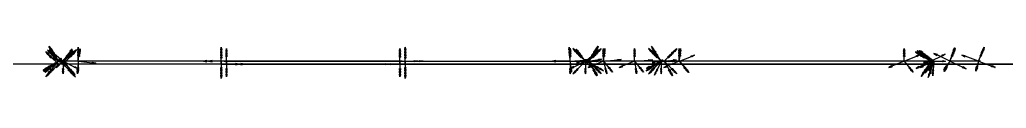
# Model space of a CAD drawing. Header units: millimetres. Extents: x -14319 to -773, y -1376 to 253.
# Drawn here: x -6660 to -5357, y -1240 to -1192 of the extents above; entities that cross this region are included whole.
import ezdxf

# ---------------------------------------------------------------- set-up
doc = ezdxf.new("R2010")
doc.units = ezdxf.units.MM
for name, color, linetype in [('AutoDetect_257_1', 1, 'Continuous'), ('AutoDetect_257_2', 1, 'Continuous'), ('AutoDetect_257_5', 1, 'Continuous'), ('AutoDetect_258_4', 1, 'Continuous'), ('AutoDetect_259_1', 1, 'Continuous'), ('AutoDetect_259_2', 1, 'Continuous'), ('AutoDetect_259_4', 1, 'Continuous'), ('AutoDetect_260_3', 1, 'Continuous'), ('AutoDetect_275_4', 1, 'Continuous'), ('AutoDetect_287_2', 1, 'Continuous'), ('AutoDetect_291_0', 1, 'Continuous'), ('AutoDetect_293_1', 1, 'Continuous'), ('AutoDetect_297_2', 1, 'Continuous'), ('AutoDetect_299_1', 1, 'Continuous'), ('AutoDetect_300_0', 1, 'Continuous'), ('AutoDetect_301_1', 1, 'Continuous'), ('AutoDetect_312_2', 1, 'Continuous'), ('AutoDetect_313_3', 1, 'Continuous'), ('AutoDetect_316_0', 1, 'Continuous'), ('AutoDetect_317_2', 1, 'Continuous'), ('AutoDetect_318_0', 1, 'Continuous'), ('AutoDetect_319_2', 1, 'Continuous'), ('AutoDetect_322_0', 1, 'Continuous'), ('AutoDetect_323_1', 1, 'Continuous'), ('AutoDetect_323_2', 1, 'Continuous'), ('AutoDetect_326_3', 1, 'Continuous'), ('AutoDetect_328_4', 1, 'Continuous')]:
    doc.layers.add(name, color=color, linetype=linetype)

# ---------------------------------------------------------------- blocks, each defined once
blk = doc.blocks.new('Kontrollpunkt')
at = {"color": 0}
for q in [(0, 6), (8, 0), (0, 0, 4)]:
    blk.add_line((0, 0), q, dxfattribs=at)
for points in [[(0.25, 8, -0.25), (-0.25, 8, -0.25), (-0.25, 8, 0.25), (0, 10, 0), (-0.25, 8, -0.25), (0.25, 8, 0.25), (0, 10, 0), (0.25, 8, -0.25), (0.25, 8, 0.25), (-0.25, 8, 0.25)], [(0.25, 6, -0.25), (-0.25, 6, -0.25), (-0.25, 6, 0.25), (0, 8, 0), (-0.25, 6, -0.25), (0.25, 6, 0.25), (0, 8, 0), (0.25, 6, -0.25), (0.25, 6, 0.25), (-0.25, 6, 0.25)], [(0.25, 0.25, 4), (-0.25, 0.25, 4), (-0.25, -0.25, 4), (0, 0, 6), (-0.25, 0.25, 4), (0.25, -0.25, 4), (0, 0, 6), (0.25, 0.25, 4), (0.25, -0.25, 4), (-0.25, -0.25, 4)], [(0.25, 0.25, 6), (-0.25, 0.25, 6), (-0.25, -0.25, 6), (0, 0, 8), (-0.25, 0.25, 6), (0.25, -0.25, 6), (0, 0, 8), (0.25, 0.25, 6), (0.25, -0.25, 6), (-0.25, -0.25, 6)], [(0.25, 0.25, 8), (-0.25, 0.25, 8), (-0.25, -0.25, 8), (0, 0, 10), (-0.25, 0.25, 8), (0.25, -0.25, 8), (0, 0, 10), (0.25, 0.25, 8), (0.25, -0.25, 8), (-0.25, -0.25, 8)], [(8, 0.25, -0.25), (8, 0.25, 0.25), (8, -0.25, 0.25), (10, 0, 0), (8, 0.25, 0.25), (8, -0.25, -0.25), (10, 0, 0), (8, 0.25, -0.25), (8, -0.25, -0.25), (8, -0.25, 0.25)]]:
    blk.add_polyline3d(points, dxfattribs=at)

msp = doc.modelspace()

# ---------------------------------------------------------------- linework, layer by layer
at = {"layer": 'AutoDetect_257_1', "color": 1}
msp.add_line((-5457.3, -1212.1, 2182.1), (-5809.3, -1212.1, 2182.1), dxfattribs=at)
at = {"layer": 'AutoDetect_257_2', "color": 1}
msp.add_line((-5813.3, -1212.1, 2182.1), (-5909.3, -1212.1, 2182.1), dxfattribs=at)
at = {"layer": 'AutoDetect_257_5', "color": 1}
msp.add_line((-6390.3, -1212.1, 2182.1), (-5913.3, -1212.1, 2182.1), dxfattribs=at)
at = {"layer": 'AutoDetect_258_4', "color": 1}
msp.add_line((-6390.3, -1216.1, 2182.1), (-5299.3, -1216.1, 2182.1), dxfattribs=at)
at = {"layer": 'AutoDetect_259_1', "color": 1}
msp.add_line((-5457.3, -1212.1, 2470.1), (-5809.3, -1212.1, 2470.1), dxfattribs=at)
at = {"layer": 'AutoDetect_259_2', "color": 1}
msp.add_line((-5813.3, -1212.1, 2470.1), (-5909.3, -1212.1, 2470.1), dxfattribs=at)
at = {"layer": 'AutoDetect_259_4', "color": 1}
msp.add_line((-6154.3, -1212.1, 2470.1), (-5913.3, -1212.1, 2470.1), dxfattribs=at)
at = {"layer": 'AutoDetect_260_3', "color": 1}
msp.add_line((-4732.3, -1216.1, 2470.1), (-6154.3, -1216.1, 2470.1), dxfattribs=at)
at = {"layer": 'AutoDetect_275_4', "color": 1}
msp.add_line((-5453.3, -1212.1, 2400), (-5453.3, -1212.1, 2300.2), dxfattribs=at)
at = {"layer": 'AutoDetect_287_2', "color": 1}
msp.add_line((-5391.3, -1212.1, 2426.1), (-5431.8, -1212.1, 2426.1), dxfattribs=at)
at = {"layer": 'AutoDetect_291_0', "color": 1}
msp.add_line((-5391.3, -1212.1, 2274.1), (-5431.8, -1212.1, 2274.1), dxfattribs=at)
at = {"layer": 'AutoDetect_293_1', "color": 1}
msp.add_line((-5391.3, -1212.1, 2270.1), (-5431.8, -1212.1, 2270.1), dxfattribs=at)
at = {"layer": 'AutoDetect_297_2', "color": 1}
msp.add_line((-5457.3, -1212.1, 2300.1), (-5457.3, -1212.1, 2190.1), dxfattribs=at)
at = {"layer": 'AutoDetect_299_1', "color": 1}
msp.add_line((-5457.3, -1212.1, 2400.1), (-5457.3, -1212.1, 2454.1), dxfattribs=at)
at = {"layer": 'AutoDetect_300_0', "color": 1}
msp.add_line((-5809.3, -1212.1, 2451.1), (-5809.3, -1212.1, 2191.6), dxfattribs=at)
at = {"layer": 'AutoDetect_301_1', "color": 1}
msp.add_line((-5813.3, -1212.1, 2451.1), (-5813.3, -1212.1, 2191.6), dxfattribs=at)
at = {"layer": 'AutoDetect_312_2', "color": 1}
msp.add_line((-5909.3, -1212.1, 2451.1), (-5909.3, -1212.1, 2191.6), dxfattribs=at)
at = {"layer": 'AutoDetect_313_3', "color": 1}
msp.add_line((-5913.3, -1212.1, 2451.1), (-5913.3, -1212.1, 2191.6), dxfattribs=at)
at = {"layer": 'AutoDetect_316_0', "color": 1}
msp.add_line((-6155.3, -1212.1, 2470.1), (-6603.3, -1212.1, 2470.1), dxfattribs=at)
at = {"layer": 'AutoDetect_317_2', "color": 1}
msp.add_line((-6155.3, -1216.1, 2470.1), (-7597.3, -1216.1, 2470.1), dxfattribs=at)
at = {"layer": 'AutoDetect_318_0', "color": 1}
msp.add_line((-6391.3, -1212.1, 2182.1), (-6603.3, -1212.1, 2182.1), dxfattribs=at)
at = {"layer": 'AutoDetect_319_2', "color": 1}
msp.add_line((-6391.3, -1216.1, 2182.1), (-9351.3, -1216.1, 2182.1), dxfattribs=at)
at = {"layer": 'AutoDetect_322_0', "color": 1}
msp.add_line((-6603.3, -1212.1, 2451.6), (-6603.3, -1212.1, 2200.6), dxfattribs=at)
at = {"layer": 'AutoDetect_323_1', "color": 1}
msp.add_line((-6609.3, -1212.1, 2451.6), (-6609.3, -1212.1, 2272.1), dxfattribs=at)
at = {"layer": 'AutoDetect_323_2', "color": 1}
msp.add_line((-6609.3, -1212.1, 2200.6), (-6609.3, -1212.1, 2272.1), dxfattribs=at)
at = {"layer": 'AutoDetect_326_3', "color": 1}
msp.add_line((-6603.3, -1216.1, 2451.6), (-6603.3, -1216.1, 2200.6), dxfattribs=at)
at = {"layer": 'AutoDetect_328_4', "color": 1}
msp.add_line((-6609.3, -1216.1, 2451.6), (-6609.3, -1216.1, 2200.6), dxfattribs=at)

# ---------------------------------------------------------------- block references
at = {"layer": 'AutoDetect_257_1', "color": 3, "extrusion": (0.575779, 0.578134, 0.578134), "xscale": 2.362426629514812, "yscale": 2.362426629514812, "zscale": 2.362426629514812, "rotation": 65.08659499089994}
msp.add_blockref('Kontrollpunkt', (3260.9, 4646.9, -2784.1), dxfattribs=at)
at = {"layer": 'AutoDetect_257_1', "color": 3, "extrusion": (-3.31735e-13, 0.707107, 0.707107), "xscale": 2.362426629514812, "yscale": 2.362426629514812, "zscale": 2.362426629514812, "rotation": 29.93241735875352}
msp.add_blockref('Kontrollpunkt', (5789.3, 2400, 685.9), dxfattribs=at)
at = {"layer": 'AutoDetect_257_1', "color": 3, "extrusion": (-3.31707e-13, 0.707107, 0.707107), "xscale": 2.362426629514812, "yscale": 2.362426629514812, "zscale": 2.362426629514812, "rotation": 29.93241735875346}
msp.add_blockref('Kontrollpunkt', (5492.3, 2400, 685.9), dxfattribs=at)
at = {"layer": 'AutoDetect_257_1', "color": 3, "extrusion": (-0.575779, 0.578134, 0.578134), "xscale": 2.362426629514812, "yscale": 2.362426629514812, "zscale": 2.362426629514812, "rotation": 330.067582641172}
msp.add_blockref('Kontrollpunkt', (4722.1, 50.5, 3703), dxfattribs=at)
at = {"layer": 'AutoDetect_257_2', "color": 3, "extrusion": (0.575779, 0.578134, 0.578134), "xscale": 2.362426629514812, "yscale": 2.362426629514812, "zscale": 2.362426629514812, "rotation": 65.08659499090007}
msp.add_blockref('Kontrollpunkt', (3331.7, 4687.7, -2841.6), dxfattribs=at)
at = {"layer": 'AutoDetect_257_2', "color": 3, "extrusion": (-3.31707e-13, 0.707107, 0.707107), "xscale": 2.362426629514812, "yscale": 2.362426629514812, "zscale": 2.362426629514812, "rotation": 29.93241735875369}
for p in [(5889.3, 2400, 685.9), (5848.3, 2400, 685.9)]:
    msp.add_blockref('Kontrollpunkt', p, dxfattribs=at)
at = {"layer": 'AutoDetect_257_2', "color": 3, "extrusion": (-0.575779, 0.578134, 0.578134), "xscale": 2.362426629514812, "yscale": 2.362426629514812, "zscale": 2.362426629514812, "rotation": 330.0675826411717}
msp.add_blockref('Kontrollpunkt', (4974.3, -94.7, 3908), dxfattribs=at)
at = {"layer": 'AutoDetect_257_5', "color": 3, "extrusion": (-3.31743e-13, 0.707107, 0.707107), "xscale": 2.362426629514812, "yscale": 2.362426629514812, "zscale": 2.362426629514812}
for p in [(6387.3, 2400, 685.9), (5933.3, 2400, 685.9)]:
    msp.add_blockref('Kontrollpunkt', p, dxfattribs=at)
at = {"layer": 'AutoDetect_257_5', "color": 3, "extrusion": (-0.575779, 0.578134, 0.578134), "xscale": 2.362426629514812, "yscale": 2.362426629514812, "zscale": 2.362426629514812, "rotation": 330.0675826411717}
msp.add_blockref('Kontrollpunkt', (5045.2, -135.5, 3965.5), dxfattribs=at)
at = {"layer": 'AutoDetect_258_4', "color": 3, "extrusion": (4.03698e-13, -0.707107, 0.707107), "xscale": 2.362426629514812, "yscale": 2.362426629514812, "zscale": 2.362426629514812}
msp.add_blockref('Kontrollpunkt', (-6387.3, 683.1, 2402.8), dxfattribs=at)
at = {"layer": 'AutoDetect_259_1', "color": 3, "extrusion": (0.575779, 0.578134, -0.578134), "xscale": 2.362426629514812, "yscale": 2.362426629514812, "zscale": 2.362426629514812, "rotation": 114.9134050090992}
msp.add_blockref('Kontrollpunkt', (3260.9, -851.1, -5473.6), dxfattribs=at)
at = {"layer": 'AutoDetect_259_1', "color": 3, "extrusion": (0.060242, 0.705823, -0.705823), "xscale": 2.362426629514812, "yscale": 2.362426629514812, "zscale": 2.362426629514812, "rotation": 144.5889319765324}
msp.add_blockref('Kontrollpunkt', (5665.2, 549.9, -2947.7), dxfattribs=at)
at = {"layer": 'AutoDetect_259_1', "color": 3, "extrusion": (-3.97321e-13, 0.707107, -0.707107), "xscale": 2.362426629514812, "yscale": 2.362426629514812, "zscale": 2.362426629514812, "rotation": 150.0675826412547}
msp.add_blockref('Kontrollpunkt', (5492.3, 889.5, -2603.7), dxfattribs=at)
at = {"layer": 'AutoDetect_259_1', "color": 3, "extrusion": (-0.575779, 0.578134, -0.578134), "xscale": 2.362426629514812, "yscale": 2.362426629514812, "zscale": 2.362426629514812, "rotation": 209.9324173588363}
msp.add_blockref('Kontrollpunkt', (4722.1, 3745.3, 1013.4), dxfattribs=at)
at = {"layer": 'AutoDetect_259_2', "color": 3, "extrusion": (0.487569, 0.617364, -0.617364), "xscale": 2.362426629514812, "yscale": 2.362426629514812, "zscale": 2.362426629514812, "rotation": 119.6294391508856}
msp.add_blockref('Kontrollpunkt', (3886.2, -905.2, -5154.4), dxfattribs=at)
at = {"layer": 'AutoDetect_259_2', "color": 3, "extrusion": (0.060493, 0.705812, -0.705812), "xscale": 2.362426629514813, "yscale": 2.362426629514813, "zscale": 2.362426629514813, "rotation": 166.1089774324103}
msp.add_blockref('Kontrollpunkt', (5764.3, 542.5, -2955.1), dxfattribs=at)
at = {"layer": 'AutoDetect_259_2', "color": 3, "extrusion": (-3.97314e-13, 0.707107, -0.707107), "xscale": 2.362426629514812, "yscale": 2.362426629514812, "zscale": 2.362426629514812, "rotation": 173.6403404039552}
msp.add_blockref('Kontrollpunkt', (5848.3, 889.5, -2603.7), dxfattribs=at)
at = {"layer": 'AutoDetect_259_2', "color": 3, "extrusion": (-0.480159, 0.620261, -0.620261), "xscale": 2.362426629514812, "yscale": 2.362426629514812, "zscale": 2.362426629514812, "rotation": 231.296813694988}
msp.add_blockref('Kontrollpunkt', (5338.8, 3550.2, 507.4), dxfattribs=at)
at = {"layer": 'AutoDetect_259_4', "color": 3, "extrusion": (-4.35816e-13, 0.79071, -0.612191), "xscale": 2.362426629514812, "yscale": 2.362426629514812, "zscale": 2.362426629514812, "rotation": 180}
msp.add_blockref('Kontrollpunkt', (6151.3, 1211.1, -2470.5), dxfattribs=at)
at = {"layer": 'AutoDetect_259_4', "color": 3, "extrusion": (-0.061484, 0.789214, -0.611032), "xscale": 2.362426629514812, "yscale": 2.362426629514812, "zscale": 2.362426629514812, "rotation": 179.207026136636}
msp.add_blockref('Kontrollpunkt', (6009.5, 1498.5, -2101.1), dxfattribs=at)
at = {"layer": 'AutoDetect_259_4', "color": 3, "extrusion": (-0.516907, 0.685901, -0.512198), "xscale": 2.362426629514812, "yscale": 2.362426629514812, "zscale": 2.362426629514812, "rotation": 174.5775665210417}
msp.add_blockref('Kontrollpunkt', (5451.9, 3448.5, 960.1), dxfattribs=at)
at = {"layer": 'AutoDetect_260_3', "color": 3, "extrusion": (3.77868e-13, -0.79071, -0.612191), "xscale": 2.362426629514812, "yscale": 2.362426629514812, "zscale": 2.362426629514812, "rotation": 180}
msp.add_blockref('Kontrollpunkt', (-6151.3, 2697.6, -550.6), dxfattribs=at)
at = {"layer": 'AutoDetect_275_4', "color": 3, "extrusion": (-0.819628, 0.568069, -0.074216), "xscale": 2.362426629514812, "yscale": 2.362426629514812, "zscale": 2.362426629514812, "rotation": 304.5796264726833}
msp.add_blockref('Kontrollpunkt', (4102.6, 2595.2, 3608.9), dxfattribs=at)
at = {"layer": 'AutoDetect_275_4', "color": 3, "extrusion": (-0.809288, 0.581169, -0.085417), "xscale": 2.362426629514812, "yscale": 2.362426629514812, "zscale": 2.362426629514812, "rotation": 305.7238731960887}
msp.add_blockref('Kontrollpunkt', (4165.4, 2674.3, 3506.9), dxfattribs=at)
at = {"layer": 'AutoDetect_275_4', "color": 3, "extrusion": (-0.657075, 0.466202, 0.592375), "xscale": 2.362426629514812, "yscale": 2.362426629514812, "zscale": 2.362426629514812, "rotation": 316.0849182394448}
msp.add_blockref('Kontrollpunkt', (4144.1, -366, 4380.7), dxfattribs=at)
at = {"layer": 'AutoDetect_275_4', "color": 3, "extrusion": (-0.690914, 0.414402, -0.592375), "xscale": 2.362426629514812, "yscale": 2.362426629514812, "zscale": 2.362426629514812, "rotation": 250.4398911307403}
msp.add_blockref('Kontrollpunkt', (3844.4, 4334.5, 1843.8), dxfattribs=at)
at = {"layer": 'AutoDetect_287_2', "color": 3, "extrusion": (0.29051, 0.719552, -0.630753), "xscale": 2.362426629514812, "yscale": 2.362426629514812, "zscale": 2.362426629514812, "rotation": 184.929688573078}
msp.add_blockref('Kontrollpunkt', (4583, -109, -3980.4), dxfattribs=at)
at = {"layer": 'AutoDetect_287_2', "color": 3, "extrusion": (0.325568, 0.792544, -0.515636), "xscale": 2.362426629514812, "yscale": 2.362426629514812, "zscale": 2.362426629514812, "rotation": 175.0317216630124}
msp.add_blockref('Kontrollpunkt', (4529.1, 443.7, -3967.8), dxfattribs=at)
at = {"layer": 'AutoDetect_291_0', "color": 3, "extrusion": (0.290683, 0.698426, 0.653992), "xscale": 2.362426629514813, "yscale": 2.362426629514813, "zscale": 2.362426629514813, "rotation": 355.1440186668402}
msp.add_blockref('Kontrollpunkt', (4549.1, 3817.1, -938.2), dxfattribs=at)
at = {"layer": 'AutoDetect_291_0', "color": 3, "extrusion": (0.325568, 0.775072, 0.541542), "xscale": 2.362426629514812, "yscale": 2.362426629514812, "zscale": 2.362426629514812, "rotation": 4.376734967624039}
msp.add_blockref('Kontrollpunkt', (4503.9, 3648.2, -1464.1), dxfattribs=at)
at = {"layer": 'AutoDetect_293_1', "color": 3, "extrusion": (0.265196, 0.757086, -0.59707), "xscale": 2.362426629514813, "yscale": 2.362426629514813, "zscale": 2.362426629514813, "rotation": 189.6712292605091}
msp.add_blockref('Kontrollpunkt', (4725.7, 65.9, -3713.5), dxfattribs=at)
at = {"layer": 'AutoDetect_293_1', "color": 3, "extrusion": (0.322537, 0.761538, -0.562165), "xscale": 2.362426629514812, "yscale": 2.362426629514812, "zscale": 2.362426629514812, "rotation": 175.3604534704818}
msp.add_blockref('Kontrollpunkt', (4494.4, 67.3, -3939), dxfattribs=at)
at = {"layer": 'AutoDetect_297_2', "color": 3, "extrusion": (-0.760892, 0.586205, 0.278223), "xscale": 2.362426629514812, "yscale": 2.362426629514812, "zscale": 2.362426629514812, "rotation": 288.9633801507315}
msp.add_blockref('Kontrollpunkt', (4290.7, 1106.6, 4051.2), dxfattribs=at)
at = {"layer": 'AutoDetect_297_2', "color": 3, "extrusion": (-0.85165, 0.52411, -5.20222e-14), "xscale": 2.362426629514812, "yscale": 2.362426629514812, "zscale": 2.362426629514812, "rotation": 269.9999999999969}
msp.add_blockref('Kontrollpunkt', (3892.5, 2297.1, 4012.4), dxfattribs=at)
at = {"layer": 'AutoDetect_297_2', "color": 3, "extrusion": (-0.851679, 0.524064, -5.20185e-14), "xscale": 2.362426629514812, "yscale": 2.362426629514812, "zscale": 2.362426629514812, "rotation": 269.9999999999964}
msp.add_blockref('Kontrollpunkt', (3892.3, 2210.1, 4012.7), dxfattribs=at)
at = {"layer": 'AutoDetect_299_1', "color": 3, "extrusion": (-0.851492, 0.524367, -5.31827e-14), "xscale": 2.362426629514812, "yscale": 2.362426629514812, "zscale": 2.362426629514812, "rotation": 269.9999999999969}
msp.add_blockref('Kontrollpunkt', (3893.7, 2403.1, 4011.3), dxfattribs=at)
at = {"layer": 'AutoDetect_299_1', "color": 3, "extrusion": (-0.851501, 0.524354, -5.31816e-14), "xscale": 2.362426629514812, "yscale": 2.362426629514812, "zscale": 2.362426629514812, "rotation": 269.9999999999964}
msp.add_blockref('Kontrollpunkt', (3893.6, 2434.1, 4011.3), dxfattribs=at)
at = {"layer": 'AutoDetect_299_1', "color": 3, "extrusion": (-0.847175, 0.521237, -0.102986), "xscale": 2.362426629514812, "yscale": 2.362426629514812, "zscale": 2.362426629514812, "rotation": 264.1247616524109}
msp.add_blockref('Kontrollpunkt', (3892.1, 2854.3, 3738.8), dxfattribs=at)
at = {"layer": 'AutoDetect_300_0', "color": 3, "extrusion": (0.70468, 0.70468, 0.082785), "xscale": 2.362426629514812, "yscale": 2.362426629514812, "zscale": 2.362426629514812, "rotation": 85.22077286655181}
msp.add_blockref('Kontrollpunkt', (3250.7, 2595.1, -4766.4), dxfattribs=at)
at = {"layer": 'AutoDetect_300_0', "color": 3, "extrusion": (0.707107, 0.707107, -6.40864e-14), "xscale": 2.362426629514812, "yscale": 2.362426629514812, "zscale": 2.362426629514812, "rotation": 89.97787541018495}
for p in [(3250.7, 2416.1, -4964.8), (3250.7, 2211.6, -4964.8)]:
    msp.add_blockref('Kontrollpunkt', p, dxfattribs=at)
at = {"layer": 'AutoDetect_300_0', "color": 3, "extrusion": (0.705229, 0.705229, -0.07282), "xscale": 2.362426629514812, "yscale": 2.362426629514812, "zscale": 2.362426629514812, "rotation": 94.16492421335073}
msp.add_blockref('Kontrollpunkt', (3250.7, 2083, -5130.1), dxfattribs=at)
at = {"layer": 'AutoDetect_301_1', "color": 3, "extrusion": (-0.547681, 0.836687, -8.07479e-14), "xscale": 2.362426629514812, "yscale": 2.362426629514812, "zscale": 2.362426629514812, "rotation": 264.6417943960801}
msp.add_blockref('Kontrollpunkt', (5527.7, 2416.1, 2169.7), dxfattribs=at)
at = {"layer": 'AutoDetect_301_1', "color": 3, "extrusion": (-0.70468, 0.70468, 0.082785), "xscale": 2.362426629514812, "yscale": 2.362426629514812, "zscale": 2.362426629514812, "rotation": 269.6536854032846}
msp.add_blockref('Kontrollpunkt', (4967.7, 1914.7, 3423.8), dxfattribs=at)
at = {"layer": 'AutoDetect_301_1', "color": 3, "extrusion": (-0.707107, 0.707107, -6.81261e-14), "xscale": 2.362426629514812, "yscale": 2.362426629514812, "zscale": 2.362426629514812, "rotation": 265.6688702988432}
msp.add_blockref('Kontrollpunkt', (4967.7, 2211.6, 3253.6), dxfattribs=at)
at = {"layer": 'AutoDetect_301_1', "color": 3, "extrusion": (-0.524127, 0.777267, -0.348062), "xscale": 2.362426629514812, "yscale": 2.362426629514812, "zscale": 2.362426629514812, "rotation": 242.6987504324405}
msp.add_blockref('Kontrollpunkt', (5497.5, 3079.3, 1251.7), dxfattribs=at)
at = {"layer": 'AutoDetect_312_2', "color": 3, "extrusion": (0.70468, 0.70468, 0.082785), "xscale": 2.362426629514812, "yscale": 2.362426629514812, "zscale": 2.362426629514812, "rotation": 90.34600819525687}
msp.add_blockref('Kontrollpunkt', (3321.4, 2600.9, -4836.8), dxfattribs=at)
at = {"layer": 'AutoDetect_312_2', "color": 3, "extrusion": (0.524134, 0.777263, -0.348061), "xscale": 2.362426629514812, "yscale": 2.362426629514812, "zscale": 2.362426629514812, "rotation": 117.3008007265167}
msp.add_blockref('Kontrollpunkt', (4221.8, 798.1, -4892.5), dxfattribs=at)
at = {"layer": 'AutoDetect_312_2', "color": 3, "extrusion": (0.547681, 0.836687, -7.79446e-14), "xscale": 2.362426629514812, "yscale": 2.362426629514812, "zscale": 2.362426629514812, "rotation": 95.35788107377302}
msp.add_blockref('Kontrollpunkt', (4280.4, 2416.1, -4250.5), dxfattribs=at)
at = {"layer": 'AutoDetect_312_2', "color": 3, "extrusion": (0.707107, 0.707107, -6.68215e-14), "xscale": 2.362426629514812, "yscale": 2.362426629514812, "zscale": 2.362426629514812, "rotation": 94.33086098384688}
msp.add_blockref('Kontrollpunkt', (3321.4, 2211.6, -5035.5), dxfattribs=at)
at = {"layer": 'AutoDetect_313_3', "color": 3, "extrusion": (-0.70468, 0.70468, 0.082785), "xscale": 2.362426629514812, "yscale": 2.362426629514812, "zscale": 2.362426629514812, "rotation": 274.7792267878657}
msp.add_blockref('Kontrollpunkt', (5038.4, 1908.8, 3494.3), dxfattribs=at)
at = {"layer": 'AutoDetect_313_3', "color": 3, "extrusion": (-0.707107, 0.707107, -6.54053e-14), "xscale": 2.362426629514812, "yscale": 2.362426629514812, "zscale": 2.362426629514812, "rotation": 270.0221245771261}
for p in [(5038.4, 2416.1, 3324.3), (5038.4, 2211.6, 3324.3)]:
    msp.add_blockref('Kontrollpunkt', p, dxfattribs=at)
at = {"layer": 'AutoDetect_313_3', "color": 3, "extrusion": (-0.705229, 0.705229, -0.07282), "xscale": 2.362426629514812, "yscale": 2.362426629514812, "zscale": 2.362426629514812, "rotation": 265.835076580399}
msp.add_blockref('Kontrollpunkt', (5038.4, 2686.6, 3137), dxfattribs=at)
at = {"layer": 'AutoDetect_316_0', "color": 3, "extrusion": (0.575779, 0.578134, -0.578134), "xscale": 2.362426629514812, "yscale": 2.362426629514812, "zscale": 2.362426629514812, "rotation": 150.0675826412664}
msp.add_blockref('Kontrollpunkt', (3823.4, -1175, -5930.8), dxfattribs=at)
at = {"layer": 'AutoDetect_316_0', "color": 3, "extrusion": (0.106951, 0.703051, -0.703051), "xscale": 2.362426629514812, "yscale": 2.362426629514812, "zscale": 2.362426629514812, "rotation": 176.226120577208}
msp.add_blockref('Kontrollpunkt', (6326.1, 218, -3292.8), dxfattribs=at)
at = {"layer": 'AutoDetect_316_0', "color": 3, "extrusion": (-4.19784e-13, 0.707107, -0.707107), "xscale": 2.362426629514812, "yscale": 2.362426629514812, "zscale": 2.362426629514812, "rotation": 180}
msp.add_blockref('Kontrollpunkt', (6158.3, 889.5, -2603.7), dxfattribs=at)
at = {"layer": 'AutoDetect_317_2', "color": 3, "extrusion": (4.24749e-13, -0.707107, -0.707107), "xscale": 2.362426629514812, "yscale": 2.362426629514812, "zscale": 2.362426629514812, "rotation": 180}
msp.add_blockref('Kontrollpunkt', (-6158.3, 2606.5, -886.7), dxfattribs=at)
at = {"layer": 'AutoDetect_318_0', "color": 3, "extrusion": (0.516907, 0.685901, 0.512198), "xscale": 2.362426629514812, "yscale": 2.362426629514812, "zscale": 2.362426629514812, "rotation": 354.5775665210232}
msp.add_blockref('Kontrollpunkt', (4544, 4405.5, -3127), dxfattribs=at)
at = {"layer": 'AutoDetect_318_0', "color": 3, "extrusion": (-5.12086e-13, 0.79071, 0.612191), "xscale": 2.362426629514812, "yscale": 2.362426629514812, "zscale": 2.362426629514812, "rotation": 8.53773646251594e-07}
msp.add_blockref('Kontrollpunkt', (6583.3, 2467.4, 377.4), dxfattribs=at)
at = {"layer": 'AutoDetect_318_0', "color": 3, "extrusion": (-5.12086e-13, 0.79071, 0.612191), "xscale": 2.362426629514812, "yscale": 2.362426629514812, "zscale": 2.362426629514812}
msp.add_blockref('Kontrollpunkt', (6394.3, 2467.4, 377.4), dxfattribs=at)
at = {"layer": 'AutoDetect_319_2', "color": 3, "extrusion": (4.35764e-13, -0.79071, 0.612191), "xscale": 2.362426629514812, "yscale": 2.362426629514812, "zscale": 2.362426629514812}
msp.add_blockref('Kontrollpunkt', (-6394.3, 980.9, 2297.4), dxfattribs=at)
at = {"layer": 'AutoDetect_322_0', "color": 3, "extrusion": (0.748403, 0.658529, 0.078952), "xscale": 2.362426629514813, "yscale": 2.362426629514813, "zscale": 2.362426629514813, "rotation": 84.53072245821883}
msp.add_blockref('Kontrollpunkt', (3452.1, 2648.3, -5566.4), dxfattribs=at)
at = {"layer": 'AutoDetect_322_0', "color": 3, "extrusion": (0.757468, 0.652872, -3.23766e-14), "xscale": 2.362426629514812, "yscale": 2.362426629514812, "zscale": 2.362426629514812, "rotation": 89.19344824038413}
msp.add_blockref('Kontrollpunkt', (3393, 2416.6, -5793.1), dxfattribs=at)
at = {"layer": 'AutoDetect_322_0', "color": 3, "extrusion": (0.761564, 0.648089, -3.17946e-14), "xscale": 2.362426629514812, "yscale": 2.362426629514812, "zscale": 2.362426629514812, "rotation": 89.19344824038411}
msp.add_blockref('Kontrollpunkt', (3356.5, 2220.6, -5814.3), dxfattribs=at)
at = {"layer": 'AutoDetect_322_0', "color": 3, "extrusion": (0.761941, 0.642746, -0.079526), "xscale": 2.362426629514812, "yscale": 2.362426629514812, "zscale": 2.362426629514812, "rotation": 93.83793930856922}
msp.add_blockref('Kontrollpunkt', (3331.3, 1980.3, -6005.3), dxfattribs=at)
at = {"layer": 'AutoDetect_323_1', "color": 3, "extrusion": (-0.435362, 0.74007, 0.512597), "xscale": 2.362426629514812, "yscale": 2.362426629514812, "zscale": 2.362426629514812, "rotation": 287.6234195403615}
msp.add_blockref('Kontrollpunkt', (6311.2, 768.6, 3145.1), dxfattribs=at)
at = {"layer": 'AutoDetect_323_1', "color": 3, "extrusion": (-0.515682, 0.792514, 0.325568), "xscale": 2.362426629514812, "yscale": 2.362426629514812, "zscale": 2.362426629514812, "rotation": 278.2666316885915}
msp.add_blockref('Kontrollpunkt', (6200.8, 1442.1, 3234.5), dxfattribs=at)
at = {"layer": 'AutoDetect_323_1', "color": 3, "extrusion": (-0.524561, 0.849791, 0.051872), "xscale": 2.362426629514812, "yscale": 2.362426629514812, "zscale": 2.362426629514812, "rotation": 257.3546423043759}
msp.add_blockref('Kontrollpunkt', (6260.7, 2162.4, 2555.9), dxfattribs=at)
at = {"layer": 'AutoDetect_323_1', "color": 3, "extrusion": (-0.546443, 0.834877, 0.066184), "xscale": 2.362426629514812, "yscale": 2.362426629514812, "zscale": 2.362426629514812, "rotation": 262.8952345359324}
msp.add_blockref('Kontrollpunkt', (6193.8, 2273.8, 2761.9), dxfattribs=at)
at = {"layer": 'AutoDetect_323_2', "color": 3, "extrusion": (-0.520398, 0.853223, -0.034577), "xscale": 2.362426629514812, "yscale": 2.362426629514812, "zscale": 2.362426629514812, "rotation": 266.7553183158134}
msp.add_blockref('Kontrollpunkt', (6273.7, 2282.5, 2329.2), dxfattribs=at)
at = {"layer": 'AutoDetect_323_2', "color": 3, "extrusion": (-0.524499, 0.834861, -0.167058), "xscale": 2.362426629514812, "yscale": 2.362426629514812, "zscale": 2.362426629514812, "rotation": 261.8854459693857}
msp.add_blockref('Kontrollpunkt', (6241.3, 2628.2, 2079.8), dxfattribs=at)
at = {"layer": 'AutoDetect_323_2', "color": 3, "extrusion": (-0.610616, 0.610616, -0.504277), "xscale": 2.362426629514812, "yscale": 2.362426629514812, "zscale": 2.362426629514812, "rotation": 260.5589051043391}
msp.add_blockref('Kontrollpunkt', (5530.5, 3886.5, 2149.9), dxfattribs=at)
at = {"layer": 'AutoDetect_326_3', "color": 3, "extrusion": (0.706548, -0.706548, -0.039741), "xscale": 2.362426629514812, "yscale": 2.362426629514812, "zscale": 2.362426629514812, "rotation": 270.0000000000037}
msp.add_blockref('Kontrollpunkt', (-5529.1, 2298.2, -3903.8), dxfattribs=at)
at = {"layer": 'AutoDetect_326_3', "color": 3, "extrusion": (0.706548, -0.706548, 0.039741), "xscale": 2.362426629514812, "yscale": 2.362426629514812, "zscale": 2.362426629514812, "rotation": 272.2776089582656}
msp.add_blockref('Kontrollpunkt', (-5529.1, 2350.2, -3718.9), dxfattribs=at)
at = {"layer": 'AutoDetect_328_4', "color": 3, "extrusion": (-0.706548, -0.706548, -0.039741), "xscale": 2.362426629514812, "yscale": 2.362426629514812, "zscale": 2.362426629514812, "rotation": 89.99999999999633}
msp.add_blockref('Kontrollpunkt', (-3813.6, 2669.5, 5431.6), dxfattribs=at)
at = {"layer": 'AutoDetect_328_4', "color": 3, "extrusion": (-0.706548, -0.706548, 0.039741), "xscale": 2.362426629514812, "yscale": 2.362426629514812, "zscale": 2.362426629514812, "rotation": 87.72239104173418}
msp.add_blockref('Kontrollpunkt', (-3813.6, 1978.9, 5616.4), dxfattribs=at)

doc.saveas('drawing.dxf')
